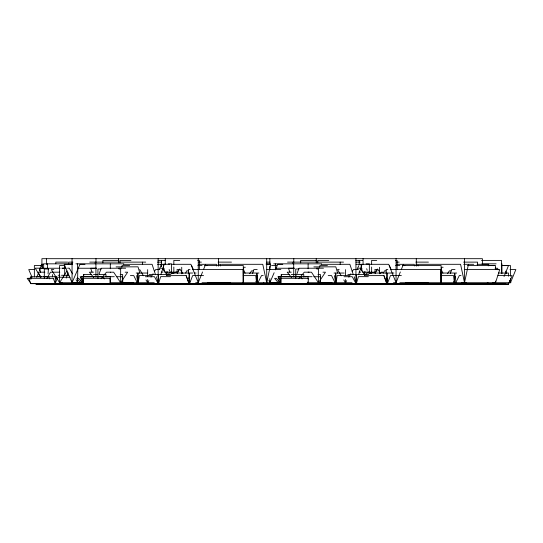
<?xml version="1.0" encoding="UTF-8"?>
<svg xmlns="http://www.w3.org/2000/svg" width="543" height="543" viewBox="0 0 543 543"><rect width="100%" height="100%" fill="white"/><g stroke="black" fill="none" stroke-linecap="round" stroke-linejoin="round"><path stroke-width="0.81" d="M44.302 278.674L44.302 268.982L48.449 268.982M52.576 276.889L52.576 274.534M64.692 275.355L64.692 265.547M73.814 282.299L73.814 283.86L35.872 283.86M95.921 276.971L95.921 263.837M95.982 262.826L95.982 258.685M97.93 278.674L97.93 268.982L101.174 268.982M102.892 262.88L102.892 260.402L118.869 260.402M105.987 276.889L105.987 274.534L99.294 274.534M110.31 268.758L110.31 263.837M167.061 274.636L167.061 271.405M171.547 273.686L171.547 263.837L168.255 263.837M181.722 273.774L181.722 267.265M199.329 269.491L199.329 260.402L197.638 260.402M243.644 273.774L243.644 267.265L245.327 267.265M271.615 282.299L271.615 283.86L246.753 283.86M293.722 276.971L293.722 263.837M293.79 262.826L293.79 258.685M295.731 278.674L295.731 268.982L298.983 268.982M300.693 262.88L300.693 260.402L316.671 260.402M303.788 276.889L303.788 274.534L291.238 274.534M308.119 268.758L308.119 263.837M320.458 279.251L320.458 283.975L281.199 283.975M320.458 277.677L320.458 274.534L317.967 274.534M364.869 274.636L364.869 271.405M369.349 273.686L369.349 263.837L366.057 263.837M379.523 273.774L379.523 267.265M397.13 269.491L397.13 260.402L395.447 260.402M441.445 273.774L441.445 272.145M441.445 270.516L441.445 267.265L443.129 267.265M477.562 265.412L477.562 262.12L463.6 262.12M501.501 273.624L501.501 260.402L481.505 260.402M41.954 265.982L41.96 264.305M122.718 279.15L122.65 283.975L83.391 283.975M320.519 279.15L320.458 283.975L281.145 283.928L311.39 284.064M275.579 269.857L275.606 268.249L294.123 268.249M192.555 269.566L243.06 269.566L243.284 282.713L243.515 269.566M390.356 269.566L440.862 269.566L441.092 282.713L441.316 269.566M81.226 283.629L82.991 283.555L83.255 278.294L110.568 278.369L110.27 283.629L81.226 283.629L76.828 278.369L78.654 278.335L83.059 283.595L81.226 283.629L81.226 278.287M48.055 273.876L48.449 268.249L60.158 268.235M257.613 275.532L256.69 284.077L216.358 284.315M427.918 282.645L427.748 284.199L454.491 284.077L455.333 276.312M220.363 265.975L220.546 264.305L218.014 264.305M418.164 265.975L418.348 264.305L415.816 264.305M121.849 267.244L122.046 265.615L129.648 265.615M319.651 267.244L319.847 265.615L327.449 265.615M266.708 282.713L270.645 264.305L266.172 264.305M419.189 264.305L460.579 264.305L464.516 282.713L468.446 264.305M493.451 282.523L493.01 284.077L470.143 284.199M252.597 273.434L253.839 269.566L257.212 269.566M450.405 273.434L451.64 269.566L455.014 269.566M160.782 274.704L164.21 264.305M358.584 274.704L362.018 264.305M66.232 278.077L68.024 272.661M189.826 281.749L189.018 284.077L168.778 284.199L189.059 284.145L186.093 275.6L166.653 275.654M387.363 282.523L386.82 284.077L366.579 284.199M488.238 265.9L488.795 264.305L477.073 264.305M466.539 282.394L465.989 283.975L487.342 284.084L487.899 282.509M98.969 274.344L101.181 268.249L125.657 268.201M295.663 277.385L296.213 275.864M297.048 273.577L298.983 268.249L323.458 268.201M208.41 282.645L207.813 284.199L137.99 284.199L137.99 273.041L147.248 273.041M406.212 282.645L405.614 284.199L335.798 284.199L335.798 273.041L344.208 273.041M202.539 271.975L198.243 282.713L195.724 282.713M203.455 269.674L205.607 264.305M400.34 271.975L396.044 282.713L393.532 282.713M401.263 269.674L403.408 264.305M509.538 280.392L510.488 282.713L515.85 269.566L510.006 269.566M504.04 276.502L508.492 265.622L501.8 265.602M185.692 273.102L186.609 270.882L188.292 270.876M383.494 273.102L384.41 270.882L386.093 270.876M36.666 277.297L38.648 272.654M39.306 271.113L39.965 269.566M268.88 280.412L269.864 282.713L274.134 272.742M275.45 269.674L277.751 264.305L282.808 264.305M494.123 282.523L493.451 284.077L508.479 284.199L512.178 275.654L497.985 275.539M74.459 282.394L73.814 283.86L53.207 283.819M272.26 282.394L271.615 283.86L236.938 283.717M255.855 281.301L257.294 284.145L263.063 284.199L263.783 282.774M453.663 281.301L455.095 284.145L460.864 284.199L461.584 282.774M159.14 269.335L161.061 265.622M356.941 269.335L358.862 265.622M55.359 278.912L56.153 277.466M46.779 278.505L50.499 272.199L59.805 272.179M177.201 273.312L179.808 268.975M375.003 273.312L377.616 268.975M148.918 280.636L147.662 282.713L147.669 279.448M151.015 277.174L153.112 273.713M154.368 271.643L155.631 269.566L159.839 269.566M343.8 279.944L345.477 282.713L346.719 280.636M348.816 277.174L350.914 273.713M352.176 271.643L353.432 269.566L358.482 269.566M53.825 269.566L51.327 269.566L59.594 282.713L66.979 270.95M110.324 272.192L113.657 272.192L120.661 282.713L127.653 272.192L125.155 272.192M249.692 273.665L251.552 270.882L253.221 270.876M447.493 273.665L449.353 270.882L451.023 270.876M101.12 278.769L106.442 272.199L110.453 272.179M298.921 278.769L304.243 272.199L309.055 272.172M77.025 283.867L76.407 283.975L76.963 283.928M215.116 284.315L215.992 284.26M412.918 284.315L413.793 284.26M279.027 278.287L279.027 283.629L280.86 283.595L276.455 278.335L274.629 278.369L279.027 283.629L280.799 283.555M150.153 284.26L148.687 284.315L152.42 284.26M347.961 284.26L346.495 284.315L350.221 284.26M131.868 284.274L130.395 284.315L134.759 284.26M157.029 284.247L91.882 284.26M162.588 284.274L161.108 284.315L165.472 284.26M198.059 284.274L196.586 284.315L200.951 284.26M329.669 284.274L328.196 284.315L332.56 284.26M354.83 284.247L352.617 284.315L356.982 284.26M360.389 284.274L358.916 284.315L363.274 284.26M395.867 284.274L394.388 284.315L398.752 284.26M71.601 284.315L66.212 284.315L71.574 284.186M269.376 284.186L264.013 284.315L269.314 284.26M278.966 284.186L273.604 284.315L278.905 284.26M476.768 284.186L471.405 284.315L476.706 284.26M169.952 284.077L166.782 284.145L184.24 284.179M227.551 283.765L223.411 283.86L227.612 283.819M425.352 283.765L421.212 283.86L425.413 283.819M97.971 284.084L92.582 284.084L97.944 283.975M123.723 284.267L121.361 284.315L127.591 284.26M295.772 284.084L290.383 284.084L295.752 283.975M321.524 284.267L319.162 284.315L325.393 284.26M484.078 284.077L478.247 284.199L484.017 284.145M120.974 284.186L113.107 284.315L121.028 284.26M318.775 284.186L310.908 284.315L318.836 284.26M136.212 273.041L137.868 273.041L137.868 284.199L130.408 284.199L137.895 284.077M279.075 284.125L274.086 284.199L305.75 284.315M334.013 273.041L335.676 273.041L335.676 284.199L327.381 284.199L335.696 284.077M476.944 284.315L450.113 284.315L480.209 284.077M75.979 282.53L77.622 282.509M159.174 284.26L118.768 284.26M217.994 284.186L207.609 284.315L244.269 284.077M415.795 284.186L405.411 284.315L444.948 284.315L72.131 284.315M93.457 272.152L89.412 272.199L93.667 277.453M291.258 272.152L287.213 272.199L291.476 277.453M66.212 284.315L71.513 284.26M139.694 284.26L134.019 284.315L149.664 284.26M331.821 284.315L337.495 284.26M73.76 282.672L78.823 282.631M92.582 284.084L97.883 284.037M149.23 274.534L158.251 274.534L158.251 283.975L145.13 283.975L158.271 283.867M207.813 283.975L198.847 283.975L207.833 283.894M290.383 284.084L295.691 284.037M347.853 274.534L356.052 274.534L356.052 283.975L342.932 283.975L356.079 283.867L352.264 276.692L344.011 276.726M405.621 283.975L396.655 283.975L405.635 283.894M176.93 269.504L180.167 269.484L182.876 273.638M374.731 269.504L377.969 269.484L380.677 273.638M130.401 275.62L133.754 275.6L137.956 284.145L130.415 284.193M328.203 275.62L331.556 275.6L335.757 284.145L327.381 284.199M78.43 283.975L60.361 284.084L78.45 284.084M206.069 283.86L207.745 283.846M175.62 284.26L168.194 284.315L279.441 284.186M164.773 284.315L173.244 284.26M272.308 283.867L250.771 284.084L267.93 284.037M276.231 283.975L258.169 284.084L279.299 284.057L263.66 284.084M371.045 284.26L362.575 284.315L382.978 284.26M403.87 283.86L405.546 283.846M373.428 284.26L365.996 284.315L382.462 284.26M465.684 283.975L448.572 284.084L465.731 284.037L465.107 282.604M471.887 284.199L480.27 284.145M505.309 284.077L486.895 284.199L505.268 284.145M61.834 268.201L65.974 268.181M67.631 268.174L69.287 268.161L72.667 273.95M96.552 268.222L90.64 268.249L92.025 272.057M118.584 268.249L121.062 268.242M294.36 268.222L288.442 268.249L289.833 272.057M316.386 268.249L318.863 268.242M73.604 282.652L77.744 282.625L76.054 279.733M122.127 282.591L133.157 282.536M208.05 282.645L210.555 282.631M271.405 282.652L274.717 282.631M319.929 282.591L331.8 282.53M74.079 283.867L51.85 283.975L78.382 284.037M405.852 282.645L408.363 282.631M112.849 284.26L101.874 284.315L126.376 284.26M151.775 284.186L124.652 284.315L185.177 284.26M152.189 284.315L167.882 284.233M242.769 283.867L225.393 283.948L242.802 283.928M249.658 283.975L271.88 283.867M190.851 284.315L207.311 284.24M255.76 284.199L279.788 284.111M264.054 284.26L252.312 284.315L278.321 284.26M311.492 284.254L299.675 284.315L349.57 284.26M322.461 284.315L349.577 284.186M339.796 284.315L349.081 284.26M349.991 284.315L365.683 284.233M370.883 284.315L382.415 284.26M492.834 282.591L493.506 284.145L508.479 284.199L415.334 284.199L442.07 284.077M405.954 284.233L388.652 284.315L441.269 284.26M486.956 283.975L461.462 284.084L486.983 284.037M495.454 284.077L453.568 284.199L495.46 284.145M505.757 284.077L485.517 284.199L505.798 284.145M163.952 264.21L165.642 264.21M178.504 270.876L176.814 270.882L177.737 273.102M44.865 272.172L38.085 272.199L40.983 277.106M377.154 270.869L374.616 270.882L375.539 273.102M166.606 272.145L170.828 272.131M364.407 272.145L369.478 272.131L370.496 273.448M145.388 276.726L154.456 276.692L158.325 283.928L145.13 283.975M73.875 282.679L81.396 282.652M73.78 282.699L81.402 282.672L73.359 282.672M279.197 282.652L271.683 282.679L279.177 282.686M321.096 282.686L328.664 282.665M71.357 283.867L44.947 283.969L74.058 283.975L71.276 283.928M461.516 282.652L463.193 282.652M188.312 283.86L148.775 283.86L174.276 283.765M165.269 283.86L188.299 283.765L148.775 283.86M198.847 283.975L207.881 283.935M262.968 283.745L269.667 283.717M113.514 284.315L129.981 284.26M261.176 283.962L279.53 283.853L277.873 283.86M311.811 283.846L305.125 283.86M386.114 283.86L346.577 283.86L372.077 283.765M342.932 283.975L356.133 283.928M386.1 283.765L363.07 283.86L386.066 283.819M424.769 283.765L397.72 283.86L424.762 283.819M455.183 283.717L446.699 283.745L465.623 283.717M311.322 284.315L327.782 284.26M396.655 283.975L405.682 283.935M467.469 283.717L460.769 283.745L475.865 283.717M475.675 283.86L502.994 283.86M482.951 283.867L455.672 283.975L485.164 283.975L440.977 283.975M43.549 264.305L41.859 264.305L41.865 265.982M116.087 266.885L138.024 266.837L139.809 273.149M313.888 266.885L335.832 266.837L337.617 273.149M62.669 268.228L65.174 268.222M161.251 272.138L162.934 272.138M164.617 272.131L166.301 272.131L166.789 275.369M170.027 272.199L176.787 272.186M359.052 272.138L360.735 272.138M362.419 272.131L364.102 272.131L364.591 275.369M367.828 272.199L374.589 272.186M243.223 275.627L255.767 275.6L256.703 284.145M364.462 275.654L383.894 275.6L386.86 284.145M441.025 275.627L453.568 275.6L454.505 284.145L415.334 284.199M122.08 282.659L133.211 282.638M207.86 282.672L228.888 282.638M319.888 282.659L331.854 282.631M405.662 282.672L426.689 282.638M261.237 283.724L278.064 283.717M141.994 284.315L163.056 284.26M346.577 283.86L372.098 283.819M244.282 284.145L217.533 284.199L279.781 284.199M330.198 284.315L397.232 284.26M450.113 284.315L476.964 284.26M130.965 260.402L119.983 260.402L119.983 262.88M157.999 260.402L165.635 260.402M179.747 260.402L173.835 260.402L173.835 264.536M328.766 260.402L317.784 260.402L317.784 262.88M355.801 260.402L362.595 260.402M376.706 260.402L371.636 260.402L371.636 264.536M67.597 262.12L55.814 262.12L55.814 263.762M72.905 262.12L68.696 262.12L68.696 263.762M89.751 262.12L145.721 262.12M157.348 262.12L161.502 262.12M198.867 262.12L201.378 262.12M218.089 262.12L231.461 262.12M266.64 262.12L270.007 262.12M287.559 262.12L343.522 262.12M355.984 262.12L360.131 262.12M396.668 262.12L399.18 262.12M415.89 262.12L428.427 262.12M72.66 263.837L43.664 263.837L43.664 268.758M75.932 263.837L123.838 263.837M266.151 263.837L270.462 263.837M273.74 263.837L321.639 263.837M481.885 263.837L496.092 263.837M123.342 264.305L152.074 264.305L155.508 274.704M157.456 264.305L169.966 264.305M171.588 264.305L190.898 264.305L198.256 282.713L198.249 258.685M198.69 264.305L216.433 264.305L216.616 265.975M43.365 264.305L41.675 264.305L42.734 268.303M72.579 264.305L64.162 264.305L72.063 282.713L81.321 282.713M85 264.305L79.95 264.305L72.049 282.713L72.056 258.685M221.388 264.305L262.771 264.305L266.708 282.713L266.708 258.685M321.151 264.305L349.875 264.305L353.31 274.704M356.099 264.305L388.7 264.305L396.057 282.713L396.051 258.685M396.492 264.305L414.234 264.305L414.424 265.975M463.681 264.305L473.727 264.305M41.96 265.547L34.358 265.547L34.358 276.991M64.59 265.547L59.587 265.547L59.587 282.713L82.393 282.713M197.828 265.547L202.044 265.547M204.568 265.547L243.284 265.547L243.284 282.713M271.568 265.547L276.625 265.547M395.637 265.547L399.845 265.547M402.37 265.547L441.092 265.547L441.092 282.713M467.523 265.547L495.528 265.547L495.528 269.64M501.298 265.547L510.481 265.547L510.481 276.177M47.893 268.249L39.456 268.249L40.623 272.267M96.321 268.249L77.805 268.249L77.574 282.713L77.574 277.792M495.094 268.249L497.605 268.249L498.087 269.857M118.985 268.982L120.655 268.982L120.655 282.713M162.812 268.982L164.495 268.982M316.793 268.982L318.456 268.982L318.456 282.713L325.454 272.192L322.956 272.192M360.613 268.982L362.296 268.982M34.657 269.566L28.745 269.566L32.051 277.297M190.023 269.566L188.34 269.566L188.414 273.672M266.498 269.566L280.84 269.566M339.192 269.566L337.508 269.566L341.282 275.79M387.831 269.566L386.148 269.566L386.216 273.672M464.299 269.566L499.736 269.566L495.521 282.713L495.528 281.077M175.233 272.192L176.909 272.192M308.125 272.192L311.458 272.192L318.463 282.713M381.152 272.199L382.849 272.199M192.731 273.041L189.378 273.041L189.378 284.199M194.401 273.041L196.077 273.041M243.312 273.041L256.683 273.041L256.683 284.199M258.882 273.041L257.206 273.041L257.206 284.199M393.885 273.041L387.179 273.041L387.179 284.199M441.12 273.041L454.484 273.041L454.484 284.199M456.683 273.041L455.014 273.041L455.014 284.199M498.447 273.041L508.479 273.041L508.479 276.231M91.76 274.534L83.391 274.534L83.391 276.889M93.437 274.534L97.618 274.534M120.166 274.534L122.65 274.534L122.65 283.975L83.344 283.928M170.896 274.534L158.475 274.534L158.475 283.975L182.489 283.975L158.488 283.867L156.391 276.692M289.562 274.534L281.199 274.534L281.199 276.889M368.697 274.534L356.276 274.534L356.276 283.975L380.29 283.975L356.289 283.867L358.421 276.638L368.351 276.679M58.203 275.274L59.845 275.274M61.488 275.274L68.88 275.274M81.81 276.76L110.27 276.76L110.27 283.629L82.964 283.595L82.672 278.335M279.027 276.76L308.071 276.76L308.071 279.054M110.283 282.713L154.239 282.713M202.037 282.713L280.195 282.713M307.243 282.713L352.047 282.713M399.845 282.713L510.902 282.713M59.581 282.713L62.092 282.713M279.027 283.629L308.071 283.629L308.37 278.369L281.057 278.294L280.758 283.555L308.071 283.629L308.071 282.102M169.647 283.745L191.401 283.745L175.05 283.717M260.776 283.745L279.699 283.745M367.448 283.745L389.202 283.745L382.503 283.717M482.523 283.745L426.52 283.745L428.155 283.711M482.931 283.745L499.54 283.745L494.564 283.717M76.59 283.86L81.817 283.86L77.601 283.867M92.948 283.86L98.018 283.86M108.166 283.86L113.236 283.833M188.57 283.86L243.42 283.86M274.391 283.86L279.618 283.86M290.749 283.86L295.82 283.86M386.372 283.86L441.221 283.86L416.902 283.765M444.113 283.86L453.989 283.86M40.732 283.975L81.932 283.975M136.612 283.975L142.517 283.975M210.446 283.975L279.733 283.975L263.022 283.928M334.413 283.975L340.318 283.975M408.248 283.975L440.556 283.975M78.83 284.084L82.115 284.084M113.596 284.084L83.378 283.867M202.139 284.084L170 284.077M232.519 284.084L283.785 284.084L268.188 283.975M379.401 284.084L399.94 284.084L372.647 283.819M430.321 284.084L497.408 284.084L487.471 283.975M88.176 284.199L114.906 284.199L88.17 284.077M285.978 284.199L312.707 284.199M36.904 284.315L63.375 284.315L44.974 284.22M302.919 276.733L306.272 276.74M105.953 276.733L108.471 276.74M39.367 276.692L41.01 276.699L36.734 276.638M55.522 278.369L57.219 278.369L55.264 283.629L30.741 283.629L55.264 283.629L55.264 276.76L30.741 276.76L30.741 279.054M487.967 283.717L499.54 283.745M372.851 283.717L384.424 283.745L379.448 283.717M434.739 283.717L453.663 283.745L445.179 283.717M280.473 278.335L280.765 283.595L308.071 283.629L307.99 282.129M374.107 283.717L389.202 283.745M416.875 283.819L441.221 283.86M230.354 283.711L228.705 283.704L255.862 283.745L247.377 283.717M311.044 283.846L305.125 283.84L311.044 283.833M380.29 283.975L356.317 283.928L354.192 276.692M246.773 283.84L279.55 283.935M408.065 284.26L441.031 284.315L413.881 284.26M98.032 283.826L92.962 283.819L101.378 283.975L98.032 283.948M235.323 283.975L210.487 283.928L259.35 284.084L232.499 284.037M400.205 284.26L426.377 284.315L415.409 284.26M76.556 283.819L81.498 283.826M182.489 283.975L158.515 283.928L160.619 276.638L170.55 276.679M285.957 284.145L360.185 284.315L318.87 284.186M81.749 283.935L74.9 283.928L81.64 283.901M269.912 284.26L315.035 284.315L285.971 284.077M41.282 283.928L81.626 283.962L41.254 283.867M169.049 284.199L138.017 284.145L136.673 275.6M187.586 284.186L196.797 284.199M202.403 284.26L261.176 284.315L246.963 284.24M88.156 284.145L114.906 284.199M136.212 284.26L162.384 284.315M168.092 284.26L195.446 284.315L183.839 284.26M38.309 284.26L63.375 284.315M72.11 284.26L107.948 284.315L72.124 284.186M307.107 276.692L312.082 276.706M313.739 276.713L320.37 276.74L320.458 283.975L293.098 283.867M279.591 276.699L277.968 276.692L279.428 279.591M109.299 276.692L114.274 276.706M116.765 276.72L122.569 276.74L122.65 283.975L83.819 283.928M54.958 276.733L56.547 276.74M31.175 278.349L27.15 278.335L31.107 283.595M426.52 283.656L428.217 283.663M444.934 283.819L450.697 283.833L444.988 283.765M386.297 283.819L401.134 283.86L386.351 283.765M379.862 284.037L397.883 284.084L379.822 283.975M275.403 283.867L279.55 283.887M379.34 284.037L405.614 284.199L387.2 284.077L390.471 275.532L401.358 275.606M246.76 283.813L260.138 283.86M362.792 284.26L378.376 284.315L371.833 284.26M400.558 284.26L423.852 284.315M82.957 283.555L110.27 283.629L109.978 278.369M184.701 283.717L203.333 283.86L188.543 283.765M238.452 283.928L264.536 283.975L251.395 283.867M268.222 284.037L283.806 284.07M346.067 284.26L369.362 284.315L335.805 284.077L337.162 275.532L348.932 275.586M301.711 284.26L323.39 284.315L314.112 284.26M329.832 284.26L350.228 284.315L341.757 284.26M82.068 284.043L65.221 283.928L80.853 283.975M132.024 284.26L180.575 284.315L174.031 284.26M53.533 283.928L66.735 283.975L53.594 283.867M104.527 284.26L125.589 284.315L116.304 284.26M40.65 283.928L52.576 283.975L40.705 283.867M103.91 284.26L119.494 284.315L112.951 284.26M402.336 265.608L404.874 265.622M205.376 265.615L207.073 265.622M151.13 275.586L139.354 275.532L138.003 284.077L180.527 284.24M55.284 277.215L70.088 277.283M487.526 284.037L497.408 284.084M433.124 283.975L408.261 283.867L457.152 284.084L430.314 283.975M354.28 284.145L378.328 284.24M381.641 284.26L393.247 284.315L335.825 284.145L334.474 275.6M400.958 284.26L416.325 284.315L412.293 284.26M251.056 283.765L271.615 283.86L270.971 282.394M274.717 283.819L279.659 283.84L274.663 283.765M247.133 283.819L279.421 283.941L246.875 283.962L271.86 283.975L269.077 283.928M316.569 284.26L328.101 284.315M181.647 283.717L186.622 283.745M269.925 284.186L274.12 284.206M174.839 283.819L184.722 283.86L174.785 283.765M217.6 284.26L243.223 284.315M76.916 283.819L81.857 283.84M203.15 284.26L225.664 284.315L221.673 284.254M216.08 284.26L226.044 284.315L189.439 284.145L186.174 275.6M53.255 283.765L73.814 283.86L73.169 282.394M151.409 284.26L171.561 284.315M53.689 283.765L71.751 283.86M78.81 283.975L82.102 283.989M106.238 284.26L117.234 284.315M128.555 284.26L138.085 284.315L134.094 284.267M41.132 268.201L35.254 268.161L40.834 277.561M203.55 275.606L192.67 275.532L189.398 284.077L207.813 284.199L207.813 282.604M414.635 284.26L423.465 284.315L419.474 284.254M376.482 284.26L385.401 284.315L377.337 284.206M272.152 283.867L279.72 283.921M263.07 283.867L278.654 283.975M243.196 283.867L259.011 283.975M288.19 284.26L296.111 284.315L292.969 284.26M182.014 283.975L200.075 284.084M234.624 284.26L243.461 284.315M178.674 284.26L187.6 284.315L180.344 284.22M31.053 283.555L40.752 283.616M143.956 284.26L152.427 284.315M81.918 283.921L74.35 283.867L73.638 282.421M83.765 283.867L99.186 283.975M90.389 284.26L98.31 284.315L95.168 284.26M36.822 284.26L45.653 284.315L36.883 284.186M488.68 265.581L494.524 265.622M43.515 276.699L48.605 276.74L49.793 278.912M310.759 284.26L317.295 284.315M238.506 283.867L250.377 283.975M430.558 284.037L435.859 284.084L430.497 283.975M442.681 284.145L448.45 284.199L442.62 284.077M372.586 283.765L382.53 283.86M286.229 284.145L290.349 284.186M279.38 284.26L285.618 284.315L283.256 284.267M232.757 284.037L238.058 284.084L232.696 283.975M244.879 284.145L250.649 284.199L244.818 284.077M76.862 283.765L81.83 283.813M88.421 284.145L92.548 284.186M475.152 283.717L477.888 283.745L476.496 283.711M427.409 283.717L430.144 283.745L428.753 283.711M277.351 283.717L279.401 283.738M229.608 283.717L232.343 283.745L230.951 283.711M331.895 284.267L335.886 284.315M214.492 284.26L218.524 284.315M441.221 284.26L444.948 284.315M239.47 284.254L247.146 284.315L243.481 284.186M397.992 284.26L401.25 284.315L399.655 284.247M300.279 284.26L303.53 284.315L301.935 284.247M200.191 284.26L203.449 284.315L201.847 284.247M102.471 284.26L105.729 284.315L104.134 284.247M482.863 283.928L485.164 283.975M461.021 275.566L459.351 275.532L455.034 284.077L460.864 284.199M263.212 275.566L261.55 275.532L257.233 284.077L263.063 284.199M286.168 284.077L290.329 284.165M88.36 284.077L92.527 284.165M85.455 284.267L87.817 284.315L81.579 284.26L80.866 282.727M358.17 268.194L360.647 268.249L364.563 274.758M160.361 268.194L162.846 268.249L166.762 274.758M496.085 284.145L497.598 284.199L496.024 284.077M365.256 284.26L366.125 284.315L365.317 284.186M167.448 284.26L168.323 284.315L167.516 284.186M95.446 283.928L96.002 283.975L95.378 283.867M171.669 272.131L172.688 273.448M425.753 282.394L426.73 283.704M227.951 282.394L228.922 283.704M139.707 269.566L143.481 275.79M145.999 279.944L147.676 282.713M80.167 276.692L81.626 279.591M441.167 269.484L442.945 273.136M243.366 269.484L245.137 273.136M389.392 265.622L391.075 269.335M191.591 265.622L193.274 269.335M386.541 277.826L387.539 280.045M188.733 277.826L189.738 280.045M505.743 271.113L506.694 273.428M495.474 267.95L496.105 269.504M160.674 264.305L161.597 266.606M383.976 275.6L387.247 284.145M366.668 268.724L367.217 270.278M169.144 269.504L169.694 271.059M465.473 282.462L466.023 284.037L487.342 284.084L487.342 282.503M302.057 278.912L301.311 276.74L278.708 276.638L279.944 280.256M104.256 278.912L103.509 276.74L80.907 276.638L81.891 279.53M492.61 282.591L493.044 284.145M361.007 264.305L361.76 270.998M163.205 264.305L163.959 270.998M427.579 282.645L427.748 284.199L427.748 282.604M229.777 282.645L229.947 284.199L229.947 282.604M510.481 278.627L510.481 282.713M501.942 263.837L501.942 273.686M493.431 282.604L493.431 284.199M492.996 282.604L492.996 284.199M482.394 264.489L482.394 258.685L41.92 258.685L41.92 266.145M465.969 282.503L465.969 284.084M465.663 282.503L465.663 284.084M464.509 258.685L464.509 282.713M416.291 258.685L416.291 266.145M386.806 284.199L386.806 273.041L366.579 273.041L366.579 274.636M371.636 267.013L371.636 273.624M363.07 258.685L363.07 264.489M359.215 260.402L359.215 264.536M355.943 258.685L355.943 275.26M345.47 269.64L345.47 275.355M345.47 279.448L345.47 282.713M340.203 262.12L340.203 264.59M316.236 258.685L316.236 262.826M293.458 262.12L293.458 263.762M293.037 262.12L293.037 263.762M281.546 274.534L281.546 276.889M280.758 276.76L280.772 283.629M275.376 263.837L275.376 269.579M269.857 258.685L269.857 264.489M269.857 266.145L269.857 269.457M269.857 278.573L269.857 282.713M218.49 258.685L218.49 266.145M188.998 284.199L188.998 273.041L168.778 273.041L168.778 274.636M173.835 267.013L173.835 273.624M165.269 258.685L165.269 264.489M161.414 260.402L161.414 266.185M158.142 258.685L158.142 276.916M147.669 269.64L147.669 276.177M142.402 262.12L142.402 264.59M118.435 258.685L118.435 262.826M95.235 262.12L95.235 263.762M83.744 274.534L83.744 276.889M82.957 276.76L82.964 283.629M77.574 263.837L77.574 270.4M47.431 263.837L47.431 268.758M46.542 258.685L46.542 264.489M40.888 265.547L40.888 268.819M31.026 276.76L31.026 279.054M274.833 283.867L274.208 283.975L274.765 283.928M502.893 283.765L501.318 283.86L502.832 283.819M367.754 284.077L364.584 284.145L382.041 284.179L367.801 284.077M74.506 283.867L63.137 283.948L74.452 283.928M440.57 283.867L424.029 283.948L440.604 283.928M130.863 282.665L123.295 282.686L130.87 282.693M113.182 283.846L109.856 283.86L113.175 283.853M226.967 283.765L199.919 283.86L226.96 283.819M279.299 283.826L274.358 283.819L279.319 283.785M295.833 283.826L290.763 283.819L295.826 283.779M394.598 284.199L385.387 284.186L394.598 284.199M263.722 283.975L239.09 283.928L263.722 283.975M62.336 283.86L36.435 283.819L62.336 283.86M53.323 278.369L28.786 278.294L30.727 283.555L55.264 283.629L53.323 278.369M425.345 283.86L423.716 283.853L425.345 283.86M456.812 283.975L441.052 283.928L456.812 283.975M299.179 283.975L281.62 283.928L299.179 283.975M44.621 283.86L35.784 283.819L44.621 283.86M293.804 283.975L293.247 283.928L293.804 283.975"/></g></svg>
